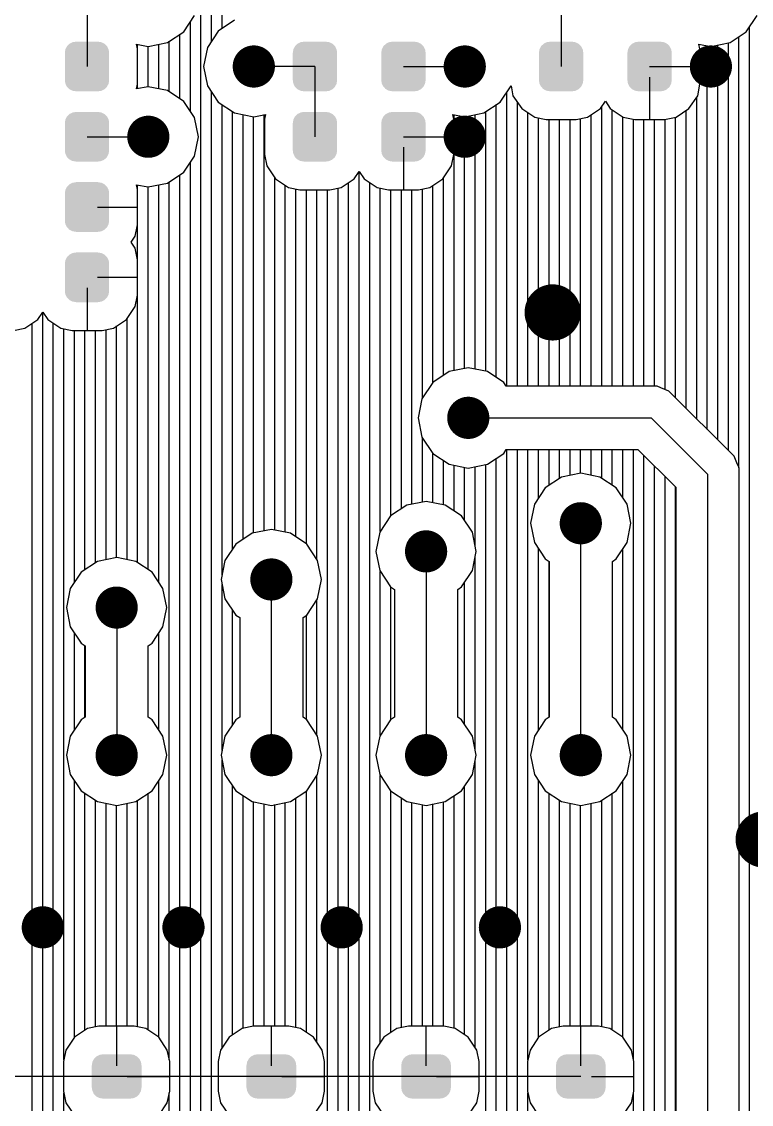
# Model space of a CAD drawing. Extents: x 295 to 953, y 10 to 290.
# Drawn here: x 707.95 to 729.69, y 172.17 to 204.46 of the extents above; entities that cross this region are included whole.
import ezdxf

# ---------------------------------------------------------------- set-up
doc = ezdxf.new("R2010")
doc.units = 0
doc.header["$LTSCALE"] = 5
doc.header["$MEASUREMENT"] = 0
doc.layers.get('0').update_dxf_attribs({"linetype": 'CONTINUOUS', "lineweight": 25})
doc.layers.add('DV-INT-A3_BOT', color=7, linetype='CONTINUOUS')

msp = doc.modelspace()

# ---------------------------------------------------------------- linework, layer by layer
for points, const_width in [([(715.183, 203.123, -1), (714.554, 203.123, -1)], 0.629), ([(721.469, 203.123, -1), (720.84, 203.123, -1)], 0.629), ([(728.803, 203.123, -1), (728.175, 203.123, -1)], 0.629), ([(712.039, 201.028, -1), (711.411, 201.028, -1)], 0.629), ([(721.469, 201.028, -1), (720.84, 201.028, -1)], 0.629), ([(724.193, 195.789, -1), (723.355, 195.789, -1)], 0.838), ([(721.574, 192.646, -1), (720.945, 192.646, -1)], 0.629), ([(724.927, 189.503, -1), (724.298, 189.503, -1)], 0.629), ([(720.317, 188.664, -1), (719.688, 188.664, -1)], 0.629), ([(715.706, 187.826, -1), (715.078, 187.826, -1)], 0.629), ([(711.096, 186.988, -1), (710.468, 186.988, -1)], 0.629), ([(711.096, 182.587, -1), (710.468, 182.587, -1)], 0.629), ([(715.706, 182.587, -1), (715.078, 182.587, -1)], 0.629), ([(720.317, 182.587, -1), (719.688, 182.587, -1)], 0.629), ([(724.927, 182.587, -1), (724.298, 182.587, -1)], 0.629), ([(730.48, 180.073, -1), (729.642, 180.073, -1)], 0.838), ([(708.896, 177.453, -1), (708.267, 177.453, -1)], 0.629), ([(713.087, 177.453, -1), (712.458, 177.453, -1)], 0.629), ([(717.802, 177.453, -1), (717.173, 177.453, -1)], 0.629), ([(722.517, 177.453, -1), (721.888, 177.453, -1)], 0.629)]:
    msp.add_lwpolyline(points, format="xyb", close=True, dxfattribs=dict(const_width=const_width))
for points in [[(710.538, 203.639), (710.498, 203.722), (709.255, 203.639), (709.299, 203.722)], [(710.498, 203.722), (710.489, 203.732), (709.299, 203.722), (709.304, 203.732)], [(710.489, 203.732), (710.425, 203.797), (709.304, 203.732), (709.373, 203.797)], [(710.425, 203.797), (710.412, 203.804), (709.373, 203.797), (709.38, 203.804)], [(710.412, 203.804), (710.332, 203.846), (709.38, 203.804), (709.467, 203.846)], [(710.332, 203.846), (710.311, 203.849), (709.467, 203.846), (709.474, 203.849)], [(710.311, 203.849), (710.229, 203.862), (709.474, 203.849), (709.567, 203.862)], [(710.229, 203.862), (710.229, 203.865), (709.567, 203.862), (709.567, 203.865)], [(717.332, 203.639), (717.292, 203.722), (716.049, 203.639), (716.093, 203.722)], [(717.292, 203.722), (717.283, 203.732), (716.093, 203.722), (716.098, 203.732)], [(717.283, 203.732), (717.219, 203.797), (716.098, 203.732), (716.166, 203.797)], [(717.219, 203.797), (717.206, 203.804), (716.166, 203.797), (716.174, 203.804)], [(717.206, 203.804), (717.126, 203.846), (716.174, 203.804), (716.261, 203.846)], [(717.126, 203.846), (717.104, 203.849), (716.261, 203.846), (716.268, 203.849)], [(717.104, 203.849), (717.022, 203.862), (716.268, 203.849), (716.36, 203.862)], [(717.022, 203.862), (717.022, 203.865), (716.36, 203.862), (716.36, 203.865)], [(719.968, 203.639), (719.928, 203.722), (718.685, 203.639), (718.729, 203.722)], [(719.928, 203.722), (719.919, 203.732), (718.729, 203.722), (718.734, 203.732)], [(719.919, 203.732), (719.855, 203.797), (718.734, 203.732), (718.803, 203.797)], [(719.855, 203.797), (719.842, 203.804), (718.803, 203.797), (718.81, 203.804)], [(719.842, 203.804), (719.762, 203.846), (718.81, 203.804), (718.897, 203.846)], [(719.762, 203.846), (719.74, 203.849), (718.897, 203.846), (718.904, 203.849)], [(719.74, 203.849), (719.659, 203.862), (718.904, 203.849), (718.996, 203.862)], [(719.659, 203.862), (719.659, 203.865), (718.996, 203.862), (718.996, 203.865)], [(724.666, 203.639), (724.626, 203.722), (723.383, 203.639), (723.427, 203.722)], [(724.626, 203.722), (724.617, 203.732), (723.427, 203.722), (723.432, 203.732)], [(724.617, 203.732), (724.553, 203.797), (723.432, 203.732), (723.501, 203.797)], [(724.553, 203.797), (724.54, 203.804), (723.501, 203.797), (723.508, 203.804)], [(724.54, 203.804), (724.46, 203.846), (723.508, 203.804), (723.595, 203.846)], [(724.46, 203.846), (724.439, 203.849), (723.595, 203.846), (723.602, 203.849)], [(724.439, 203.849), (724.357, 203.862), (723.602, 203.849), (723.695, 203.862)], [(724.357, 203.862), (724.357, 203.865), (723.695, 203.862), (723.695, 203.865)], [(727.302, 203.639), (727.262, 203.722), (726.019, 203.639), (726.063, 203.722)], [(727.262, 203.722), (727.253, 203.732), (726.063, 203.722), (726.068, 203.732)], [(727.253, 203.732), (727.189, 203.797), (726.068, 203.732), (726.137, 203.797)], [(727.189, 203.797), (727.176, 203.804), (726.137, 203.797), (726.144, 203.804)], [(727.176, 203.804), (727.096, 203.846), (726.144, 203.804), (726.231, 203.846)], [(727.096, 203.846), (727.075, 203.849), (726.231, 203.846), (726.238, 203.849)], [(727.075, 203.849), (726.993, 203.862), (726.238, 203.849), (726.331, 203.862)], [(726.993, 203.862), (726.993, 203.865), (726.331, 203.862), (726.331, 203.865)], [(710.558, 203.536), (710.544, 203.628), (709.238, 203.536), (709.253, 203.628)], [(710.558, 203.534), (710.558, 203.536), (709.238, 203.534), (709.238, 203.536)], [(710.558, 202.713), (710.558, 203.534), (709.238, 202.713), (709.238, 203.534)], [(710.544, 203.628), (710.538, 203.639), (709.253, 203.628), (709.255, 203.639)], [(717.351, 203.536), (717.337, 203.628), (716.031, 203.536), (716.047, 203.628)], [(717.351, 203.534), (717.351, 203.536), (716.031, 203.534), (716.031, 203.536)], [(717.351, 202.713), (717.351, 203.534), (716.031, 202.713), (716.031, 203.534)], [(717.337, 203.628), (717.332, 203.639), (716.047, 203.628), (716.049, 203.639)], [(719.988, 203.536), (719.974, 203.628), (718.667, 203.536), (718.683, 203.628)], [(719.988, 203.534), (719.988, 203.536), (718.667, 203.534), (718.667, 203.536)], [(719.988, 202.713), (719.988, 203.534), (718.667, 202.713), (718.667, 203.534)], [(719.974, 203.628), (719.968, 203.639), (718.683, 203.628), (718.685, 203.639)], [(724.686, 203.536), (724.672, 203.628), (723.366, 203.536), (723.381, 203.628)], [(724.686, 203.534), (724.686, 203.536), (723.366, 203.534), (723.366, 203.536)], [(724.686, 202.713), (724.686, 203.534), (723.366, 202.713), (723.366, 203.534)], [(724.672, 203.628), (724.666, 203.639), (723.381, 203.628), (723.383, 203.639)], [(727.322, 203.536), (727.308, 203.628), (726.002, 203.536), (726.017, 203.628)], [(727.322, 203.534), (727.322, 203.536), (726.002, 203.534), (726.002, 203.536)], [(727.322, 202.713), (727.322, 203.534), (726.002, 202.713), (726.002, 203.534)], [(727.308, 203.628), (727.302, 203.639), (726.017, 203.628), (726.019, 203.639)], [(710.558, 202.711), (710.558, 202.713), (709.238, 202.711), (709.238, 202.713)], [(710.542, 202.618), (710.558, 202.711), (709.252, 202.618), (709.238, 202.711)], [(710.54, 202.607), (710.542, 202.618), (709.257, 202.607), (709.252, 202.618)], [(710.496, 202.524), (710.54, 202.607), (709.297, 202.524), (709.257, 202.607)], [(710.491, 202.515), (710.496, 202.524), (709.307, 202.515), (709.297, 202.524)], [(710.423, 202.449), (710.491, 202.515), (709.37, 202.449), (709.307, 202.515)], [(710.416, 202.442), (710.423, 202.449), (709.383, 202.442), (709.37, 202.449)], [(710.328, 202.401), (710.416, 202.442), (709.463, 202.401), (709.383, 202.442)], [(717.351, 202.711), (717.351, 202.713), (716.031, 202.711), (716.031, 202.713)], [(717.336, 202.618), (717.351, 202.711), (716.045, 202.618), (716.031, 202.711)], [(717.334, 202.607), (717.336, 202.618), (716.051, 202.607), (716.045, 202.618)], [(717.29, 202.524), (717.334, 202.607), (716.091, 202.524), (716.051, 202.607)], [(717.285, 202.515), (717.29, 202.524), (716.1, 202.515), (716.091, 202.524)], [(717.216, 202.449), (717.285, 202.515), (716.164, 202.449), (716.1, 202.515)], [(717.209, 202.442), (717.216, 202.449), (716.177, 202.442), (716.164, 202.449)], [(717.122, 202.401), (717.209, 202.442), (716.257, 202.401), (716.177, 202.442)], [(719.988, 202.711), (719.988, 202.713), (718.667, 202.711), (718.667, 202.713)], [(719.972, 202.618), (719.988, 202.711), (718.681, 202.618), (718.667, 202.711)], [(719.97, 202.607), (719.972, 202.618), (718.687, 202.607), (718.681, 202.618)], [(719.926, 202.524), (719.97, 202.607), (718.727, 202.524), (718.687, 202.607)], [(719.921, 202.515), (719.926, 202.524), (718.736, 202.515), (718.727, 202.524)], [(719.852, 202.449), (719.921, 202.515), (718.8, 202.449), (718.736, 202.515)], [(719.845, 202.442), (719.852, 202.449), (718.813, 202.442), (718.8, 202.449)], [(719.758, 202.401), (719.845, 202.442), (718.893, 202.401), (718.813, 202.442)], [(724.686, 202.711), (724.686, 202.713), (723.366, 202.711), (723.366, 202.713)], [(724.67, 202.618), (724.686, 202.711), (723.38, 202.618), (723.366, 202.711)], [(724.668, 202.607), (724.67, 202.618), (723.385, 202.607), (723.38, 202.618)], [(724.624, 202.524), (724.668, 202.607), (723.425, 202.524), (723.385, 202.607)], [(724.619, 202.515), (724.624, 202.524), (723.434, 202.515), (723.425, 202.524)], [(724.551, 202.449), (724.619, 202.515), (723.498, 202.449), (723.434, 202.515)], [(724.543, 202.442), (724.551, 202.449), (723.511, 202.442), (723.498, 202.449)], [(724.456, 202.401), (724.543, 202.442), (723.591, 202.401), (723.511, 202.442)], [(727.322, 202.711), (727.322, 202.713), (726.002, 202.711), (726.002, 202.713)], [(727.306, 202.618), (727.322, 202.711), (726.016, 202.618), (726.002, 202.711)], [(727.304, 202.607), (727.306, 202.618), (726.021, 202.607), (726.016, 202.618)], [(727.26, 202.524), (727.304, 202.607), (726.061, 202.524), (726.021, 202.607)], [(727.255, 202.515), (727.26, 202.524), (726.071, 202.515), (726.061, 202.524)], [(727.187, 202.449), (727.255, 202.515), (726.134, 202.449), (726.071, 202.515)], [(727.18, 202.442), (727.187, 202.449), (726.147, 202.442), (726.134, 202.449)], [(727.092, 202.401), (727.18, 202.442), (726.227, 202.401), (726.147, 202.442)], [(710.321, 202.397), (710.328, 202.401), (709.485, 202.397), (709.463, 202.401)], [(710.229, 202.384), (710.321, 202.397), (709.567, 202.384), (709.485, 202.397)], [(710.229, 202.382), (710.229, 202.384), (709.567, 202.382), (709.567, 202.384)], [(717.115, 202.397), (717.122, 202.401), (716.278, 202.397), (716.257, 202.401)], [(717.022, 202.384), (717.115, 202.397), (716.36, 202.384), (716.278, 202.397)], [(717.022, 202.382), (717.022, 202.384), (716.36, 202.382), (716.36, 202.384)], [(719.751, 202.397), (719.758, 202.401), (718.915, 202.397), (718.893, 202.401)], [(719.659, 202.384), (719.751, 202.397), (718.996, 202.384), (718.915, 202.397)], [(719.659, 202.382), (719.659, 202.384), (718.996, 202.382), (718.996, 202.384)], [(724.449, 202.397), (724.456, 202.401), (723.613, 202.397), (723.591, 202.401)], [(724.357, 202.384), (724.449, 202.397), (723.695, 202.384), (723.613, 202.397)], [(724.357, 202.382), (724.357, 202.384), (723.695, 202.382), (723.695, 202.384)], [(727.085, 202.397), (727.092, 202.401), (726.249, 202.397), (726.227, 202.401)], [(726.993, 202.384), (727.085, 202.397), (726.331, 202.384), (726.249, 202.397)], [(726.993, 202.382), (726.993, 202.384), (726.331, 202.382), (726.331, 202.384)], [(710.558, 201.441), (710.544, 201.533), (709.238, 201.441), (709.253, 201.533)], [(710.544, 201.533), (710.538, 201.544), (709.253, 201.533), (709.255, 201.544)], [(710.538, 201.544), (710.498, 201.627), (709.255, 201.544), (709.299, 201.627)], [(710.498, 201.627), (710.489, 201.636), (709.299, 201.627), (709.304, 201.636)], [(710.489, 201.636), (710.425, 201.702), (709.304, 201.636), (709.373, 201.702)], [(710.425, 201.702), (710.412, 201.709), (709.373, 201.702), (709.38, 201.709)], [(710.412, 201.709), (710.332, 201.75), (709.38, 201.709), (709.467, 201.75)], [(710.332, 201.75), (710.311, 201.754), (709.467, 201.75), (709.474, 201.754)], [(710.311, 201.754), (710.229, 201.767), (709.474, 201.754), (709.567, 201.767)], [(710.229, 201.767), (710.229, 201.77), (709.567, 201.767), (709.567, 201.77)], [(717.351, 201.441), (717.337, 201.533), (716.031, 201.441), (716.047, 201.533)], [(717.337, 201.533), (717.332, 201.544), (716.047, 201.533), (716.049, 201.544)], [(717.332, 201.544), (717.292, 201.627), (716.049, 201.544), (716.093, 201.627)], [(717.292, 201.627), (717.283, 201.636), (716.093, 201.627), (716.098, 201.636)], [(717.283, 201.636), (717.219, 201.702), (716.098, 201.636), (716.166, 201.702)], [(717.219, 201.702), (717.206, 201.709), (716.166, 201.702), (716.174, 201.709)], [(717.206, 201.709), (717.126, 201.75), (716.174, 201.709), (716.261, 201.75)], [(717.126, 201.75), (717.104, 201.754), (716.261, 201.75), (716.268, 201.754)], [(717.104, 201.754), (717.022, 201.767), (716.268, 201.754), (716.36, 201.767)], [(717.022, 201.767), (717.022, 201.77), (716.36, 201.767), (716.36, 201.77)], [(719.988, 201.441), (719.974, 201.533), (718.667, 201.441), (718.683, 201.533)], [(719.974, 201.533), (719.968, 201.544), (718.683, 201.533), (718.685, 201.544)], [(719.968, 201.544), (719.928, 201.627), (718.685, 201.544), (718.729, 201.627)], [(719.928, 201.627), (719.919, 201.636), (718.729, 201.627), (718.734, 201.636)], [(719.919, 201.636), (719.855, 201.702), (718.734, 201.636), (718.803, 201.702)], [(719.855, 201.702), (719.842, 201.709), (718.803, 201.702), (718.81, 201.709)], [(719.842, 201.709), (719.762, 201.75), (718.81, 201.709), (718.897, 201.75)], [(719.762, 201.75), (719.74, 201.754), (718.897, 201.75), (718.904, 201.754)], [(719.74, 201.754), (719.659, 201.767), (718.904, 201.754), (718.996, 201.767)], [(719.659, 201.767), (719.659, 201.77), (718.996, 201.767), (718.996, 201.77)], [(710.558, 201.439), (710.558, 201.441), (709.238, 201.439), (709.238, 201.441)], [(710.558, 200.617), (710.558, 201.439), (709.238, 200.617), (709.238, 201.439)], [(717.351, 201.439), (717.351, 201.441), (716.031, 201.439), (716.031, 201.441)], [(717.351, 200.617), (717.351, 201.439), (716.031, 200.617), (716.031, 201.439)], [(719.988, 201.439), (719.988, 201.441), (718.667, 201.439), (718.667, 201.441)], [(719.988, 200.617), (719.988, 201.439), (718.667, 200.617), (718.667, 201.439)], [(710.558, 200.615), (710.558, 200.617), (709.238, 200.615), (709.238, 200.617)], [(710.542, 200.523), (710.558, 200.615), (709.252, 200.523), (709.238, 200.615)], [(710.54, 200.512), (710.542, 200.523), (709.257, 200.512), (709.252, 200.523)], [(710.496, 200.429), (710.54, 200.512), (709.297, 200.429), (709.257, 200.512)], [(717.351, 200.615), (717.351, 200.617), (716.031, 200.615), (716.031, 200.617)], [(717.336, 200.523), (717.351, 200.615), (716.045, 200.523), (716.031, 200.615)], [(717.334, 200.512), (717.336, 200.523), (716.051, 200.512), (716.045, 200.523)], [(717.29, 200.429), (717.334, 200.512), (716.091, 200.429), (716.051, 200.512)], [(719.988, 200.615), (719.988, 200.617), (718.667, 200.615), (718.667, 200.617)], [(719.972, 200.523), (719.988, 200.615), (718.681, 200.523), (718.667, 200.615)], [(719.97, 200.512), (719.972, 200.523), (718.687, 200.512), (718.681, 200.523)], [(719.926, 200.429), (719.97, 200.512), (718.727, 200.429), (718.687, 200.512)], [(710.491, 200.419), (710.496, 200.429), (709.307, 200.419), (709.297, 200.429)], [(710.423, 200.354), (710.491, 200.419), (709.37, 200.354), (709.307, 200.419)], [(710.416, 200.347), (710.423, 200.354), (709.383, 200.347), (709.37, 200.354)], [(710.328, 200.305), (710.416, 200.347), (709.463, 200.305), (709.383, 200.347)], [(710.321, 200.302), (710.328, 200.305), (709.485, 200.302), (709.463, 200.305)], [(710.229, 200.289), (710.321, 200.302), (709.567, 200.289), (709.485, 200.302)], [(710.229, 200.286), (710.229, 200.289), (709.567, 200.286), (709.567, 200.289)], [(717.285, 200.419), (717.29, 200.429), (716.1, 200.419), (716.091, 200.429)], [(717.216, 200.354), (717.285, 200.419), (716.164, 200.354), (716.1, 200.419)], [(717.209, 200.347), (717.216, 200.354), (716.177, 200.347), (716.164, 200.354)], [(717.122, 200.305), (717.209, 200.347), (716.257, 200.305), (716.177, 200.347)], [(717.115, 200.302), (717.122, 200.305), (716.278, 200.302), (716.257, 200.305)], [(717.022, 200.289), (717.115, 200.302), (716.36, 200.289), (716.278, 200.302)], [(717.022, 200.286), (717.022, 200.289), (716.36, 200.286), (716.36, 200.289)], [(719.921, 200.419), (719.926, 200.429), (718.736, 200.419), (718.727, 200.429)], [(719.852, 200.354), (719.921, 200.419), (718.8, 200.354), (718.736, 200.419)], [(719.845, 200.347), (719.852, 200.354), (718.813, 200.347), (718.8, 200.354)], [(719.758, 200.305), (719.845, 200.347), (718.893, 200.305), (718.813, 200.347)], [(719.751, 200.302), (719.758, 200.305), (718.915, 200.302), (718.893, 200.305)], [(719.659, 200.289), (719.751, 200.302), (718.996, 200.289), (718.915, 200.302)], [(719.659, 200.286), (719.659, 200.289), (718.996, 200.286), (718.996, 200.289)], [(710.538, 199.448), (710.498, 199.531), (709.255, 199.448), (709.299, 199.531)], [(710.498, 199.531), (710.489, 199.541), (709.299, 199.531), (709.304, 199.541)], [(710.489, 199.541), (710.425, 199.606), (709.304, 199.541), (709.373, 199.606)], [(710.425, 199.606), (710.412, 199.613), (709.373, 199.606), (709.38, 199.613)], [(710.412, 199.613), (710.332, 199.655), (709.38, 199.613), (709.467, 199.655)], [(710.332, 199.655), (710.311, 199.658), (709.467, 199.655), (709.474, 199.658)], [(710.311, 199.658), (710.229, 199.671), (709.474, 199.658), (709.567, 199.671)], [(710.229, 199.671), (710.229, 199.674), (709.567, 199.671), (709.567, 199.674)], [(710.558, 199.345), (710.544, 199.437), (709.238, 199.345), (709.253, 199.437)], [(710.558, 199.343), (710.558, 199.345), (709.238, 199.343), (709.238, 199.345)], [(710.558, 198.522), (710.558, 199.343), (709.238, 198.522), (709.238, 199.343)], [(710.544, 199.437), (710.538, 199.448), (709.253, 199.437), (709.255, 199.448)], [(710.558, 198.52), (710.558, 198.522), (709.238, 198.52), (709.238, 198.522)], [(710.542, 198.427), (710.558, 198.52), (709.252, 198.427), (709.238, 198.52)], [(710.54, 198.416), (710.542, 198.427), (709.257, 198.416), (709.252, 198.427)], [(710.496, 198.333), (710.54, 198.416), (709.297, 198.333), (709.257, 198.416)], [(710.491, 198.324), (710.496, 198.333), (709.307, 198.324), (709.297, 198.333)], [(710.423, 198.258), (710.491, 198.324), (709.37, 198.258), (709.307, 198.324)], [(710.416, 198.251), (710.423, 198.258), (709.383, 198.251), (709.37, 198.258)], [(710.328, 198.21), (710.416, 198.251), (709.463, 198.21), (709.383, 198.251)], [(710.321, 198.206), (710.328, 198.21), (709.485, 198.206), (709.463, 198.21)], [(710.229, 198.193), (710.321, 198.206), (709.567, 198.193), (709.485, 198.206)], [(710.229, 198.191), (710.229, 198.193), (709.567, 198.191), (709.567, 198.193)], [(710.558, 197.25), (710.544, 197.342), (709.238, 197.25), (709.253, 197.342)], [(710.544, 197.342), (710.538, 197.353), (709.253, 197.342), (709.255, 197.353)], [(710.538, 197.353), (710.498, 197.436), (709.255, 197.353), (709.299, 197.436)], [(710.498, 197.436), (710.489, 197.445), (709.299, 197.436), (709.304, 197.445)], [(710.489, 197.445), (710.425, 197.511), (709.304, 197.445), (709.373, 197.511)], [(710.425, 197.511), (710.412, 197.518), (709.373, 197.511), (709.38, 197.518)], [(710.412, 197.518), (710.332, 197.559), (709.38, 197.518), (709.467, 197.559)], [(710.332, 197.559), (710.311, 197.563), (709.467, 197.559), (709.474, 197.563)], [(710.311, 197.563), (710.229, 197.576), (709.474, 197.563), (709.567, 197.576)], [(710.229, 197.576), (710.229, 197.579), (709.567, 197.576), (709.567, 197.579)], [(710.558, 197.248), (710.558, 197.25), (709.238, 197.248), (709.238, 197.25)], [(710.558, 196.426), (710.558, 197.248), (709.238, 196.426), (709.238, 197.248)], [(710.558, 196.424), (710.558, 196.426), (709.238, 196.424), (709.238, 196.426)], [(710.542, 196.332), (710.558, 196.424), (709.252, 196.332), (709.238, 196.424)], [(710.54, 196.321), (710.542, 196.332), (709.257, 196.321), (709.252, 196.332)], [(710.496, 196.238), (710.54, 196.321), (709.297, 196.238), (709.257, 196.321)], [(710.491, 196.228), (710.496, 196.238), (709.307, 196.228), (709.297, 196.238)], [(710.423, 196.163), (710.491, 196.228), (709.37, 196.163), (709.307, 196.228)], [(710.416, 196.156), (710.423, 196.163), (709.383, 196.156), (709.37, 196.163)], [(710.328, 196.114), (710.416, 196.156), (709.463, 196.114), (709.383, 196.156)], [(710.321, 196.111), (710.328, 196.114), (709.485, 196.111), (709.463, 196.114)], [(710.229, 196.098), (710.321, 196.111), (709.567, 196.098), (709.485, 196.111)], [(710.229, 196.095), (710.229, 196.098), (709.567, 196.095), (709.567, 196.098)], [(711.522, 173.338), (711.508, 173.431), (710.042, 173.338), (710.057, 173.431)], [(711.508, 173.431), (711.503, 173.441), (710.057, 173.431), (710.059, 173.441)], [(711.503, 173.441), (711.463, 173.525), (710.059, 173.441), (710.103, 173.525)], [(711.463, 173.525), (711.455, 173.534), (710.103, 173.525), (710.107, 173.534)], [(711.455, 173.534), (711.391, 173.601), (710.107, 173.534), (710.176, 173.601)], [(711.391, 173.601), (711.378, 173.607), (710.176, 173.601), (710.182, 173.607)], [(711.378, 173.607), (711.298, 173.65), (710.182, 173.607), (710.27, 173.65)], [(711.298, 173.65), (711.278, 173.653), (710.27, 173.65), (710.276, 173.653)], [(711.278, 173.653), (711.195, 173.667), (710.276, 173.653), (710.369, 173.667)], [(716.132, 173.338), (716.119, 173.431), (714.652, 173.338), (714.667, 173.431)], [(716.119, 173.431), (716.113, 173.441), (714.667, 173.431), (714.669, 173.441)], [(716.113, 173.441), (716.073, 173.525), (714.669, 173.441), (714.713, 173.525)], [(716.073, 173.525), (716.065, 173.534), (714.713, 173.525), (714.717, 173.534)], [(716.065, 173.534), (716.001, 173.601), (714.717, 173.534), (714.786, 173.601)], [(716.001, 173.601), (715.989, 173.607), (714.786, 173.601), (714.792, 173.607)], [(715.989, 173.607), (715.908, 173.65), (714.792, 173.607), (714.88, 173.65)], [(715.908, 173.65), (715.888, 173.653), (714.88, 173.65), (714.887, 173.653)], [(715.888, 173.653), (715.805, 173.667), (714.887, 173.653), (714.979, 173.667)], [(720.742, 173.338), (720.729, 173.431), (719.263, 173.338), (719.278, 173.431)], [(720.729, 173.431), (720.724, 173.441), (719.278, 173.431), (719.279, 173.441)], [(720.724, 173.441), (720.683, 173.525), (719.279, 173.441), (719.323, 173.525)], [(720.683, 173.525), (720.675, 173.534), (719.323, 173.525), (719.328, 173.534)], [(720.675, 173.534), (720.611, 173.601), (719.328, 173.534), (719.396, 173.601)], [(720.611, 173.601), (720.599, 173.607), (719.396, 173.601), (719.403, 173.607)], [(720.599, 173.607), (720.518, 173.65), (719.403, 173.607), (719.49, 173.65)], [(720.518, 173.65), (720.498, 173.653), (719.49, 173.65), (719.497, 173.653)], [(720.498, 173.653), (720.415, 173.667), (719.497, 173.653), (719.589, 173.667)], [(725.352, 173.338), (725.339, 173.431), (723.873, 173.338), (723.888, 173.431)], [(725.339, 173.431), (725.334, 173.441), (723.888, 173.431), (723.889, 173.441)], [(725.334, 173.441), (725.294, 173.525), (723.889, 173.441), (723.933, 173.525)], [(725.294, 173.525), (725.285, 173.534), (723.933, 173.525), (723.938, 173.534)], [(725.285, 173.534), (725.221, 173.601), (723.938, 173.534), (724.006, 173.601)], [(725.221, 173.601), (725.209, 173.607), (724.006, 173.601), (724.013, 173.607)], [(725.209, 173.607), (725.128, 173.65), (724.013, 173.607), (724.1, 173.65)], [(725.128, 173.65), (725.108, 173.653), (724.1, 173.65), (724.107, 173.653)], [(725.108, 173.653), (725.025, 173.667), (724.107, 173.653), (724.2, 173.667)], [(711.524, 172.676), (711.524, 173.338), (710.04, 172.676), (710.04, 173.338)], [(716.134, 172.676), (716.134, 173.338), (714.65, 172.676), (714.65, 173.338)], [(720.744, 172.676), (720.744, 173.338), (719.26, 172.676), (719.26, 173.338)], [(725.354, 172.676), (725.354, 173.338), (723.871, 172.676), (723.871, 173.338)], [(711.507, 172.583), (711.522, 172.676), (710.056, 172.583), (710.042, 172.676)], [(711.505, 172.572), (711.507, 172.583), (710.061, 172.572), (710.056, 172.583)], [(711.461, 172.488), (711.505, 172.572), (710.101, 172.488), (710.061, 172.572)], [(711.457, 172.479), (711.461, 172.488), (710.109, 172.479), (710.101, 172.488)], [(711.388, 172.413), (711.457, 172.479), (710.173, 172.413), (710.109, 172.479)], [(711.382, 172.406), (711.388, 172.413), (710.186, 172.406), (710.173, 172.413)], [(711.295, 172.364), (711.382, 172.406), (710.266, 172.364), (710.186, 172.406)], [(716.117, 172.583), (716.132, 172.676), (714.666, 172.583), (714.652, 172.676)], [(716.115, 172.572), (716.117, 172.583), (714.671, 172.572), (714.666, 172.583)], [(716.072, 172.488), (716.115, 172.572), (714.711, 172.488), (714.671, 172.572)], [(716.067, 172.479), (716.072, 172.488), (714.72, 172.479), (714.711, 172.488)], [(715.999, 172.413), (716.067, 172.479), (714.784, 172.413), (714.72, 172.479)], [(715.992, 172.406), (715.999, 172.413), (714.796, 172.406), (714.784, 172.413)], [(715.905, 172.364), (715.992, 172.406), (714.876, 172.364), (714.796, 172.406)], [(720.727, 172.583), (720.742, 172.676), (719.276, 172.583), (719.263, 172.676)], [(720.725, 172.572), (720.727, 172.583), (719.281, 172.572), (719.276, 172.583)], [(720.682, 172.488), (720.725, 172.572), (719.321, 172.488), (719.281, 172.572)], [(720.677, 172.479), (720.682, 172.488), (719.33, 172.479), (719.321, 172.488)], [(720.609, 172.413), (720.677, 172.479), (719.394, 172.413), (719.33, 172.479)], [(720.602, 172.406), (720.609, 172.413), (719.406, 172.406), (719.394, 172.413)], [(720.515, 172.364), (720.602, 172.406), (719.486, 172.364), (719.406, 172.406)], [(725.337, 172.583), (725.352, 172.676), (723.886, 172.583), (723.873, 172.676)], [(725.335, 172.572), (725.337, 172.583), (723.891, 172.572), (723.886, 172.583)], [(725.292, 172.488), (725.335, 172.572), (723.931, 172.488), (723.891, 172.572)], [(725.287, 172.479), (725.292, 172.488), (723.94, 172.479), (723.931, 172.488)], [(725.219, 172.413), (725.287, 172.479), (724.004, 172.413), (723.94, 172.479)], [(725.212, 172.406), (725.219, 172.413), (724.016, 172.406), (724.004, 172.413)], [(725.125, 172.364), (725.212, 172.406), (724.096, 172.364), (724.016, 172.406)], [(711.288, 172.361), (711.295, 172.364), (710.286, 172.361), (710.266, 172.364)], [(711.195, 172.347), (711.288, 172.361), (710.369, 172.347), (710.286, 172.361)], [(715.898, 172.361), (715.905, 172.364), (714.896, 172.361), (714.876, 172.364)], [(715.805, 172.347), (715.898, 172.361), (714.979, 172.347), (714.896, 172.361)], [(720.508, 172.361), (720.515, 172.364), (719.506, 172.361), (719.486, 172.364)], [(720.415, 172.347), (720.508, 172.361), (719.589, 172.347), (719.506, 172.361)], [(725.118, 172.361), (725.125, 172.364), (724.116, 172.361), (724.096, 172.364)], [(725.025, 172.347), (725.118, 172.361), (724.2, 172.347), (724.116, 172.361)]]:
    msp.add_solid(points)
at = {"layer": 'DV-INT-A3_BOT'}
for p, q in [((713.292, 168.703), (713.292, 218.316)), ((713.607, 203.878), (713.607, 206.556)), ((713.921, 204.255), (713.921, 206.179)), ((709.898, 205.219), (709.898, 203.123)), ((724.026, 205.219), (724.026, 203.123)), ((712.781, 204.159), (713.104, 204.645)), ((712.978, 201.786), (712.978, 204.456)), ((714.294, 204.502), (713.808, 204.179)), ((729.545, 204.159), (729.868, 204.645)), ((712.295, 203.836), (712.781, 204.159)), ((712.664, 202.159), (712.664, 204.083)), ((713.808, 204.179), (713.485, 203.693)), ((729.059, 203.836), (729.545, 204.159)), ((729.637, 171.347), (729.637, 204.301)), ((711.398, 203.647), (711.369, 203.79)), ((711.369, 203.79), (711.725, 203.723)), ((711.407, 202.457), (711.407, 203.786)), ((711.721, 202.52), (711.721, 203.723)), ((711.725, 203.723), (712.295, 203.836)), ((712.035, 202.457), (712.035, 203.786)), ((712.35, 202.369), (712.35, 203.874)), ((728.162, 203.647), (728.133, 203.79)), ((728.133, 203.79), (728.489, 203.723)), ((728.38, 192.302), (728.38, 203.744)), ((728.489, 203.723), (729.059, 203.836)), ((728.694, 191.988), (728.694, 203.765)), ((729.009, 191.674), (729.009, 203.827)), ((729.323, 191.154), (729.323, 204.012)), ((711.398, 202.595), (711.398, 203.647)), ((713.485, 203.693), (713.372, 203.123)), ((728.162, 202.595), (728.162, 203.647)), ((713.372, 203.123), (713.485, 202.549)), ((716.691, 203.123), (714.868, 203.123)), ((716.691, 203.123), (716.691, 201.028)), ((719.328, 203.123), (721.155, 203.123)), ((726.662, 203.123), (728.489, 203.123)), ((726.976, 203.123), (728.162, 203.123)), ((726.662, 202.809), (726.662, 201.539)), ((711.369, 202.453), (711.398, 202.595)), ((711.725, 202.52), (711.369, 202.453)), ((712.295, 202.407), (711.725, 202.52)), ((713.485, 202.549), (713.808, 202.063)), ((722.211, 202.063), (722.534, 202.549)), ((722.534, 202.549), (722.592, 202.252)), ((728.095, 202.252), (728.162, 202.595)), ((712.781, 202.084), (712.295, 202.407)), ((713.607, 168.413), (713.607, 202.365)), ((722.408, 193.589), (722.408, 202.361)), ((722.592, 202.252), (722.852, 201.866)), ((727.835, 201.866), (728.095, 202.252)), ((728.066, 192.616), (728.066, 202.214)), ((713.104, 201.598), (712.781, 202.084)), ((713.808, 202.063), (714.294, 201.74)), ((713.921, 187.969), (713.921, 201.988)), ((721.725, 201.74), (722.211, 202.063)), ((722.094, 193.849), (722.094, 201.988)), ((722.722, 193.589), (722.722, 202.059)), ((722.852, 201.866), (723.238, 201.61)), ((724.809, 201.61), (725.195, 201.866)), ((725.195, 201.866), (725.346, 202.088)), ((725.237, 193.589), (725.237, 201.929)), ((725.346, 202.088), (725.492, 201.866)), ((725.492, 201.866), (725.878, 201.61)), ((725.551, 193.589), (725.551, 201.824)), ((727.45, 201.61), (727.835, 201.866)), ((727.751, 192.931), (727.751, 201.812)), ((713.217, 201.028), (713.104, 201.598)), ((714.235, 188.74), (714.235, 201.778)), ((714.294, 201.74), (714.868, 201.627)), ((714.55, 189.029), (714.55, 201.69)), ((714.864, 189.213), (714.864, 201.627)), ((714.868, 201.627), (715.22, 201.694)), ((715.178, 189.276), (715.178, 201.69)), ((715.22, 201.694), (715.191, 201.552)), ((715.191, 201.552), (715.191, 200.5)), ((720.828, 201.552), (720.799, 201.694)), ((720.799, 201.694), (721.155, 201.627)), ((720.828, 200.5), (720.828, 201.552)), ((720.836, 194.054), (720.836, 201.69)), ((721.151, 194.117), (721.151, 201.627)), ((721.155, 201.627), (721.725, 201.74)), ((721.465, 194.096), (721.465, 201.69)), ((721.779, 194.033), (721.779, 201.778)), ((723.037, 193.589), (723.037, 201.74)), ((723.238, 201.61), (723.577, 201.539)), ((723.351, 193.589), (723.351, 201.585)), ((723.577, 201.539), (724.47, 201.539)), ((723.665, 193.589), (723.665, 201.539)), ((723.98, 193.589), (723.98, 201.539)), ((724.294, 193.589), (724.294, 201.539)), ((724.47, 201.539), (724.809, 201.61)), ((724.608, 193.589), (724.608, 201.568)), ((724.923, 193.589), (724.923, 201.686)), ((725.865, 193.589), (725.865, 201.615)), ((725.878, 201.61), (726.218, 201.539)), ((726.18, 193.589), (726.18, 201.548)), ((726.218, 201.539), (727.11, 201.539)), ((726.494, 193.589), (726.494, 201.539)), ((726.808, 193.589), (726.808, 201.539)), ((727.11, 201.539), (727.45, 201.61)), ((727.123, 193.492), (727.123, 201.543)), ((727.437, 193.245), (727.437, 201.606)), ((709.898, 201.028), (711.725, 201.028)), ((713.104, 200.454), (713.217, 201.028)), ((719.328, 201.028), (721.155, 201.028)), ((719.642, 201.028), (720.828, 201.028)), ((715.191, 200.5), (715.258, 200.156)), ((719.328, 200.714), (719.328, 199.444)), ((720.761, 200.156), (720.828, 200.5)), ((712.781, 199.968), (713.104, 200.454)), ((712.978, 168.887), (712.978, 200.265)), ((712.295, 199.645), (712.781, 199.968)), ((712.664, 168.95), (712.664, 199.892)), ((715.258, 200.156), (715.518, 199.771)), ((717.861, 199.771), (718.012, 199.993)), ((718.007, 168.631), (718.007, 199.993)), ((718.012, 199.993), (718.158, 199.771)), ((720.501, 199.771), (720.761, 200.156)), ((711.398, 199.456), (711.369, 199.599)), ((711.369, 199.599), (711.725, 199.532)), ((711.407, 188.329), (711.407, 199.595)), ((711.721, 188.12), (711.721, 199.532)), ((711.725, 199.532), (712.295, 199.645)), ((712.035, 187.747), (712.035, 199.595)), ((712.35, 173.501), (712.35, 199.683)), ((715.493, 189.297), (715.493, 199.804)), ((715.518, 199.771), (715.903, 199.515)), ((715.807, 189.234), (715.807, 199.578)), ((717.475, 199.515), (717.861, 199.771)), ((717.693, 168.841), (717.693, 199.662)), ((718.158, 199.771), (718.544, 199.515)), ((718.322, 168.258), (718.322, 199.662)), ((720.115, 199.515), (720.501, 199.771)), ((720.208, 193.706), (720.208, 199.578)), ((720.522, 193.92), (720.522, 199.804)), ((711.398, 198.404), (711.398, 199.456)), ((715.903, 199.515), (716.243, 199.444)), ((716.121, 189.1), (716.121, 199.469)), ((716.243, 199.444), (717.136, 199.444)), ((716.436, 188.887), (716.436, 199.444)), ((716.75, 188.425), (716.75, 199.444)), ((717.064, 168.992), (717.064, 199.444)), ((717.136, 199.444), (717.475, 199.515)), ((717.379, 168.929), (717.379, 199.494)), ((718.544, 199.515), (718.883, 199.444)), ((718.636, 189.264), (718.636, 199.494)), ((718.883, 199.444), (719.776, 199.444)), ((718.95, 189.725), (718.95, 199.444)), ((719.265, 189.938), (719.265, 199.444)), ((719.579, 190.073), (719.579, 199.444)), ((719.776, 199.444), (720.115, 199.515)), ((719.893, 193.245), (719.893, 199.469)), ((710.212, 198.932), (711.398, 198.932)), ((711.331, 198.061), (711.398, 198.404)), ((711.21, 197.885), (711.331, 198.061)), ((711.331, 197.704), (711.21, 197.885)), ((711.398, 197.361), (711.331, 197.704)), ((711.398, 196.309), (711.398, 197.361)), ((710.212, 196.837), (711.398, 196.837)), ((709.898, 196.523), (709.898, 195.253)), ((711.331, 195.965), (711.398, 196.309)), ((708.431, 195.58), (708.582, 195.802)), ((708.578, 168.774), (708.578, 195.802)), ((708.582, 195.802), (708.728, 195.58)), ((711.071, 195.58), (711.331, 195.965)), ((708.045, 195.324), (708.431, 195.58)), ((708.263, 168.908), (708.263, 195.471)), ((708.728, 195.58), (709.114, 195.324)), ((708.892, 168.56), (708.892, 195.471)), ((710.686, 195.324), (711.071, 195.58)), ((710.778, 188.48), (710.778, 195.387)), ((711.092, 188.417), (711.092, 195.613)), ((707.706, 195.253), (708.045, 195.324)), ((709.114, 195.324), (709.454, 195.253)), ((709.206, 173.501), (709.206, 195.303)), ((709.454, 195.253), (710.346, 195.253)), ((709.521, 187.742), (709.521, 195.253)), ((709.835, 188.12), (709.835, 195.253)), ((710.149, 188.329), (710.149, 195.253)), ((710.346, 195.253), (710.686, 195.324)), ((710.464, 188.417), (710.464, 195.278)), ((721.26, 194.138), (720.685, 194.025)), ((721.83, 194.025), (721.26, 194.138)), ((720.685, 194.025), (720.199, 193.702)), ((722.316, 193.702), (721.83, 194.025)), ((720.199, 193.702), (719.877, 193.216)), ((722.391, 193.589), (722.316, 193.702)), ((726.892, 193.589), (722.391, 193.589)), ((726.993, 193.543), (726.892, 193.589)), ((727.24, 193.442), (726.993, 193.543)), ((729.181, 191.502), (727.24, 193.442)), ((719.877, 193.216), (719.763, 192.646)), ((719.763, 192.646), (719.877, 192.072)), ((721.26, 192.646), (726.708, 192.646)), ((726.708, 192.646), (728.384, 190.969)), ((719.877, 192.072), (720.199, 191.586)), ((719.893, 190.135), (719.893, 192.042)), ((720.199, 191.586), (720.685, 191.263)), ((720.208, 190.114), (720.208, 191.581)), ((721.83, 191.263), (722.316, 191.586)), ((722.316, 191.586), (722.391, 191.703)), ((722.391, 191.703), (726.314, 191.703)), ((722.408, 168.774), (722.408, 191.703)), ((722.722, 168.56), (722.722, 191.703)), ((723.037, 173.501), (723.037, 191.703)), ((723.351, 190.257), (723.351, 191.703)), ((723.665, 190.634), (723.665, 191.703)), ((723.98, 190.844), (723.98, 191.703)), ((724.294, 190.932), (724.294, 191.703)), ((724.608, 190.995), (724.608, 191.703)), ((724.923, 190.932), (724.923, 191.703)), ((725.237, 190.844), (725.237, 191.703)), ((725.551, 190.634), (725.551, 191.703)), ((725.865, 190.261), (725.865, 191.703)), ((726.18, 173.501), (726.18, 191.703)), ((726.314, 191.703), (727.441, 190.575)), ((726.494, 168.95), (726.494, 191.518)), ((729.281, 191.254), (729.181, 191.502)), ((720.522, 190.052), (720.522, 191.368)), ((720.685, 191.263), (721.26, 191.15)), ((720.836, 189.867), (720.836, 191.233)), ((721.151, 189.578), (721.151, 191.171)), ((721.26, 191.15), (721.83, 191.263)), ((721.465, 188.807), (721.465, 191.192)), ((721.779, 168.971), (721.779, 191.254)), ((722.094, 168.908), (722.094, 191.439)), ((726.808, 168.887), (726.808, 191.204)), ((729.327, 191.154), (729.281, 191.254)), ((729.327, 171.661), (729.327, 191.154)), ((724.038, 190.881), (723.552, 190.559)), ((724.612, 190.995), (724.038, 190.881)), ((725.182, 190.881), (724.612, 190.995)), ((725.669, 190.559), (725.182, 190.881)), ((727.123, 168.703), (727.123, 190.89)), ((728.384, 190.969), (728.384, 171.272)), ((723.552, 190.559), (723.229, 190.073)), ((725.991, 190.073), (725.669, 190.559)), ((727.437, 168.443), (727.437, 190.575)), ((727.441, 190.575), (727.441, 171.083)), ((719.428, 190.043), (718.942, 189.721)), ((720.002, 190.156), (719.428, 190.043)), ((720.572, 190.043), (720.002, 190.156)), ((721.058, 189.721), (720.572, 190.043)), ((723.229, 190.073), (723.116, 189.503)), ((726.104, 189.503), (725.991, 190.073)), ((718.942, 189.721), (718.619, 189.234)), ((721.381, 189.234), (721.058, 189.721)), ((714.818, 189.205), (714.332, 188.882)), ((715.392, 189.318), (714.818, 189.205)), ((715.962, 189.205), (715.392, 189.318)), ((716.448, 188.882), (715.962, 189.205)), ((718.619, 189.234), (718.506, 188.664)), ((721.494, 188.664), (721.381, 189.234)), ((723.116, 189.503), (723.229, 188.928)), ((724.612, 182.587), (724.612, 189.503)), ((725.991, 188.928), (726.104, 189.503)), ((714.332, 188.882), (714.009, 188.396)), ((716.771, 188.396), (716.448, 188.882)), ((723.229, 188.928), (723.552, 188.442)), ((725.669, 188.442), (725.991, 188.928)), ((718.506, 188.664), (718.619, 188.09)), ((720.002, 188.664), (720.002, 182.587)), ((721.381, 188.09), (721.494, 188.664)), ((723.351, 183.342), (723.351, 188.744)), ((725.865, 183.346), (725.865, 188.74)), ((710.208, 188.367), (709.722, 188.044)), ((710.782, 188.48), (710.208, 188.367)), ((711.352, 188.367), (710.782, 188.48)), ((711.838, 188.044), (711.352, 188.367)), ((714.009, 188.396), (713.896, 187.826)), ((716.884, 187.826), (716.771, 188.396)), ((721.465, 182.73), (721.465, 188.518)), ((723.552, 188.442), (723.669, 188.367)), ((723.665, 183.719), (723.665, 188.367)), ((723.669, 188.367), (723.669, 183.719)), ((725.555, 188.367), (725.669, 188.442)), ((725.555, 183.719), (725.555, 188.367)), ((709.722, 188.044), (709.399, 187.558)), ((712.161, 187.558), (711.838, 188.044)), ((718.619, 188.09), (718.942, 187.604)), ((718.636, 183.187), (718.636, 188.061)), ((721.058, 187.604), (721.381, 188.09)), ((713.896, 187.826), (714.009, 187.252)), ((713.921, 182.73), (713.921, 187.679)), ((715.392, 182.587), (715.392, 187.826)), ((716.771, 187.252), (716.884, 187.826)), ((718.942, 187.604), (719.059, 187.529)), ((718.95, 183.648), (718.95, 187.6)), ((720.945, 187.529), (721.058, 187.604)), ((721.151, 183.501), (721.151, 187.747)), ((709.399, 187.558), (709.286, 186.988)), ((712.274, 186.988), (712.161, 187.558)), ((719.059, 187.529), (719.059, 183.719)), ((720.945, 183.719), (720.945, 187.529)), ((709.286, 186.988), (709.399, 186.414)), ((710.782, 186.988), (710.782, 182.587)), ((712.161, 186.414), (712.274, 186.988)), ((714.009, 187.252), (714.332, 186.766)), ((716.448, 186.766), (716.771, 187.252)), ((716.75, 183.187), (716.75, 187.223)), ((714.235, 183.501), (714.235, 186.908)), ((714.332, 186.766), (714.449, 186.69)), ((714.449, 186.69), (714.449, 183.719)), ((716.335, 186.69), (716.448, 186.766)), ((716.335, 183.719), (716.335, 186.69)), ((716.436, 183.648), (716.436, 186.762)), ((709.399, 186.414), (709.722, 185.928)), ((711.838, 185.928), (712.161, 186.414)), ((709.521, 183.342), (709.521, 186.229)), ((712.035, 183.346), (712.035, 186.225)), ((709.722, 185.928), (709.839, 185.852)), ((709.835, 183.719), (709.835, 185.852)), ((709.839, 185.852), (709.839, 183.719)), ((711.725, 185.852), (711.838, 185.928)), ((711.725, 183.719), (711.725, 185.852)), ((709.839, 183.719), (709.722, 183.644)), ((711.838, 183.644), (711.725, 183.719)), ((714.449, 183.719), (714.332, 183.644)), ((716.448, 183.644), (716.335, 183.719)), ((719.059, 183.719), (718.942, 183.644)), ((721.058, 183.644), (720.945, 183.719)), ((723.669, 183.719), (723.552, 183.644)), ((725.669, 183.644), (725.555, 183.719)), ((709.722, 183.644), (709.399, 183.157)), ((712.161, 183.157), (711.838, 183.644)), ((714.332, 183.644), (714.009, 183.157)), ((716.771, 183.157), (716.448, 183.644)), ((718.942, 183.644), (718.619, 183.157)), ((721.381, 183.157), (721.058, 183.644)), ((723.552, 183.644), (723.229, 183.157)), ((725.991, 183.157), (725.669, 183.644)), ((709.399, 183.157), (709.286, 182.587)), ((712.274, 182.587), (712.161, 183.157)), ((714.009, 183.157), (713.896, 182.587)), ((716.884, 182.587), (716.771, 183.157)), ((718.619, 183.157), (718.506, 182.587)), ((721.494, 182.587), (721.381, 183.157)), ((723.229, 183.157), (723.116, 182.587)), ((726.104, 182.587), (725.991, 183.157)), ((709.286, 182.587), (709.399, 182.013)), ((712.161, 182.013), (712.274, 182.587)), ((713.896, 182.587), (714.009, 182.013)), ((713.921, 173.862), (713.921, 182.441)), ((716.771, 182.013), (716.884, 182.587)), ((718.506, 182.587), (718.619, 182.013)), ((721.381, 182.013), (721.494, 182.587)), ((721.465, 173.862), (721.465, 182.441)), ((723.116, 182.587), (723.229, 182.013)), ((725.991, 182.013), (726.104, 182.587)), ((709.399, 182.013), (709.722, 181.527)), ((709.521, 174.176), (709.521, 181.829)), ((711.838, 181.527), (712.161, 182.013)), ((712.035, 174.176), (712.035, 181.825)), ((714.009, 182.013), (714.332, 181.527)), ((716.448, 181.527), (716.771, 182.013)), ((716.75, 174.021), (716.75, 181.984)), ((718.619, 182.013), (718.942, 181.527)), ((718.636, 174.021), (718.636, 181.984)), ((721.058, 181.527), (721.381, 182.013)), ((723.229, 182.013), (723.552, 181.527)), ((723.351, 174.176), (723.351, 181.829)), ((725.669, 181.527), (725.991, 182.013)), ((725.865, 174.176), (725.865, 181.825)), ((709.722, 181.527), (710.208, 181.204)), ((709.835, 174.39), (709.835, 181.452)), ((711.352, 181.204), (711.838, 181.527)), ((711.721, 174.39), (711.721, 181.452)), ((714.235, 174.247), (714.235, 181.67)), ((714.332, 181.527), (714.818, 181.204)), ((715.962, 181.204), (716.448, 181.527)), ((716.436, 174.319), (716.436, 181.523)), ((718.942, 181.527), (719.428, 181.204)), ((718.95, 174.319), (718.95, 181.523)), ((720.572, 181.204), (721.058, 181.527)), ((721.151, 174.247), (721.151, 181.67)), ((723.552, 181.527), (724.038, 181.204)), ((723.665, 174.39), (723.665, 181.452)), ((725.182, 181.204), (725.669, 181.527)), ((725.551, 174.39), (725.551, 181.452)), ((710.149, 174.486), (710.149, 181.242)), ((710.208, 181.204), (710.782, 181.091)), ((710.464, 174.507), (710.464, 181.154)), ((710.782, 181.091), (711.352, 181.204)), ((711.092, 174.507), (711.092, 181.154)), ((711.407, 174.486), (711.407, 181.242)), ((714.55, 174.444), (714.55, 181.38)), ((714.818, 181.204), (715.392, 181.091)), ((714.864, 174.507), (714.864, 181.196)), ((715.178, 174.507), (715.178, 181.133)), ((715.392, 181.091), (715.962, 181.204)), ((715.807, 174.507), (715.807, 181.175)), ((716.121, 174.465), (716.121, 181.309)), ((719.265, 174.465), (719.265, 181.309)), ((719.428, 181.204), (720.002, 181.091)), ((719.579, 174.507), (719.579, 181.175)), ((720.002, 181.091), (720.572, 181.204)), ((720.208, 174.507), (720.208, 181.133)), ((720.522, 174.507), (720.522, 181.196)), ((720.836, 174.444), (720.836, 181.38)), ((723.98, 174.486), (723.98, 181.242)), ((724.038, 181.204), (724.612, 181.091)), ((724.294, 174.507), (724.294, 181.154)), ((724.612, 181.091), (725.182, 181.204)), ((724.923, 174.507), (724.923, 181.154)), ((725.237, 174.486), (725.237, 181.242)), ((710.778, 174.507), (710.778, 181.091)), ((715.493, 174.507), (715.493, 181.112)), ((719.893, 174.507), (719.893, 181.112)), ((724.608, 174.507), (724.608, 181.091)), ((709.91, 174.44), (709.525, 174.18)), ((710.254, 174.507), (709.91, 174.44)), ((711.306, 174.507), (710.254, 174.507)), ((710.782, 173.321), (710.782, 174.507)), ((711.65, 174.44), (711.306, 174.507)), ((712.035, 174.18), (711.65, 174.44)), ((714.52, 174.44), (714.135, 174.18)), ((714.864, 174.507), (714.52, 174.44)), ((715.916, 174.507), (714.864, 174.507)), ((715.392, 173.321), (715.392, 174.507)), ((716.26, 174.44), (715.916, 174.507)), ((716.645, 174.18), (716.26, 174.44)), ((719.131, 174.44), (718.745, 174.18)), ((719.474, 174.507), (719.131, 174.44)), ((720.526, 174.507), (719.474, 174.507)), ((720.002, 173.321), (720.002, 174.507)), ((720.87, 174.44), (720.526, 174.507)), ((721.255, 174.18), (720.87, 174.44)), ((723.741, 174.44), (723.355, 174.18)), ((724.084, 174.507), (723.741, 174.44)), ((725.136, 174.507), (724.084, 174.507)), ((724.612, 173.321), (724.612, 174.507)), ((725.48, 174.44), (725.136, 174.507)), ((725.865, 174.18), (725.48, 174.44)), ((709.525, 174.18), (709.269, 173.795)), ((712.291, 173.795), (712.035, 174.18)), ((714.135, 174.18), (713.879, 173.795)), ((716.901, 173.795), (716.645, 174.18)), ((718.745, 174.18), (718.489, 173.795)), ((721.511, 173.795), (721.255, 174.18)), ((723.355, 174.18), (723.099, 173.795)), ((726.121, 173.795), (725.865, 174.18)), ((709.269, 173.795), (709.198, 173.455)), ((712.362, 173.455), (712.291, 173.795)), ((713.879, 173.795), (713.808, 173.455)), ((716.972, 173.455), (716.901, 173.795)), ((718.489, 173.795), (718.418, 173.455)), ((721.582, 173.455), (721.511, 173.795)), ((723.099, 173.795), (723.028, 173.455)), ((726.192, 173.455), (726.121, 173.795)), ((709.198, 173.455), (709.198, 172.563)), ((712.362, 172.563), (712.362, 173.455)), ((713.808, 173.455), (713.808, 172.563)), ((716.972, 172.563), (716.972, 173.455)), ((718.418, 173.455), (718.418, 172.563)), ((721.582, 172.563), (721.582, 173.455)), ((723.028, 173.455), (723.028, 172.563)), ((726.192, 172.563), (726.192, 173.455)), ((710.782, 173.007), (706.172, 173.007)), ((710.468, 173.007), (709.198, 173.007)), ((715.392, 173.007), (710.782, 173.007)), ((711.096, 173.007), (712.362, 173.007)), ((715.078, 173.007), (713.808, 173.007)), ((720.002, 173.007), (715.392, 173.007)), ((715.706, 173.007), (716.972, 173.007)), ((719.688, 173.007), (718.418, 173.007)), ((724.612, 173.007), (720.002, 173.007)), ((720.317, 173.007), (721.582, 173.007)), ((724.298, 173.007), (723.028, 173.007)), ((724.927, 173.007), (726.192, 173.007)), ((709.198, 172.563), (709.269, 172.223)), ((709.206, 170.861), (709.206, 172.516)), ((712.291, 172.223), (712.362, 172.563)), ((712.35, 170.861), (712.35, 172.516)), ((713.808, 172.563), (713.879, 172.223)), ((716.901, 172.223), (716.972, 172.563)), ((718.418, 172.563), (718.489, 172.223)), ((721.511, 172.223), (721.582, 172.563)), ((723.028, 172.563), (723.099, 172.223)), ((723.037, 170.861), (723.037, 172.516)), ((726.121, 172.223), (726.192, 172.563)), ((726.18, 170.861), (726.18, 172.516)), ((709.269, 172.223), (709.525, 171.838)), ((712.035, 171.838), (712.291, 172.223)), ((713.879, 172.223), (714.135, 171.838)), ((716.645, 171.838), (716.901, 172.223)), ((718.489, 172.223), (718.745, 171.838)), ((721.255, 171.838), (721.511, 172.223)), ((723.099, 172.223), (723.355, 171.838)), ((725.865, 171.838), (726.121, 172.223))]:
    msp.add_line(p, q, dxfattribs=at)

doc.saveas('drawing.dxf')
